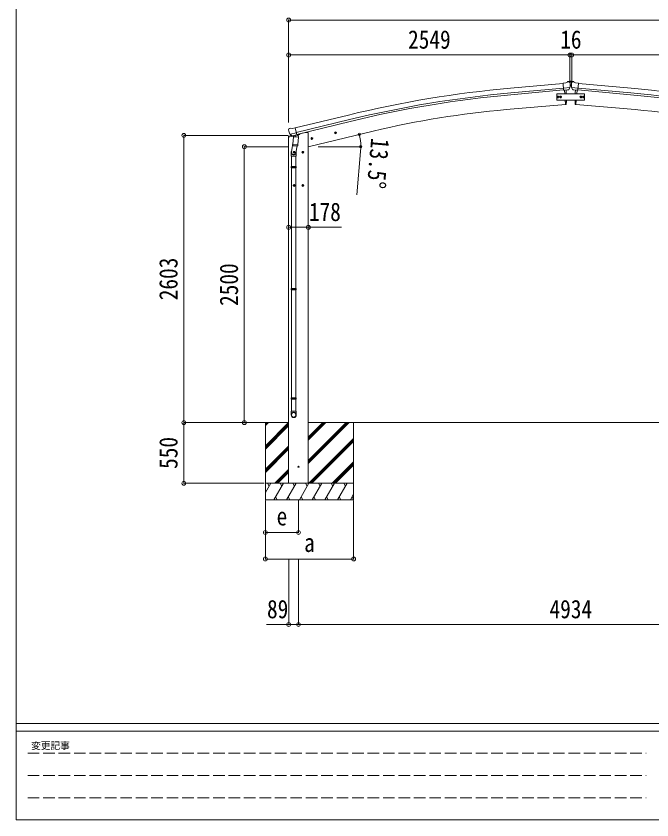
# Model space of a CAD drawing. Units: millimetres at full size, sheet at 1:35. Extents: x -9783 to 9892, y -6828 to 6752.
# Drawn here: x -9783 to -4022, y -6828 to 457 of the extents above; entities that cross this region are included whole.
import ezdxf
from ezdxf.enums import TextEntityAlignment as Align

# ---------------------------------------------------------------- set-up
doc = ezdxf.new("R2010")
doc.units = ezdxf.units.MM
doc.header["$LTSCALE"] = 35
doc.header["$PDMODE"] = 32
doc.header["$PDSIZE"] = 35
doc.linetypes.add('DASHED3', pattern=[4, 3, -1])
for name, color, linetype, lineweight in [('0-0_0', 7, 'Continuous', 9), ('0-1_本体', 4, 'Continuous', 9), ('0-2_部品', 7, 'Continuous', 9), ('0-3_ELV2', 3, 'Continuous', 9), ('0-A_寸法', 6, 'Continuous', 9), ('F-0_240', 7, 'Continuous', 9)]:
    doc.layers.add(name, color=color, linetype=linetype, lineweight=lineweight)
doc.styles.add('ＭＳ ゴシック', font='')
doc.styles.get('ＭＳ ゴシック').set_extended_font_data('MS Gothic')

msp = doc.modelspace()

# ---------------------------------------------------------------- linework, layer by layer
at = {"layer": '0-0_0'}
for p, q in [((-7910.14, -3227.33), (-7313.25, -3227.33)), ((-7524.25, -3254.66), (-7496.87, -3227.28)), ((-7524.25, -3240.52), (-7511.01, -3227.28)), ((-7524.25, -3227.33), (-7524.25, -3927.28)), ((-7524.25, -3438.51), (-7313.25, -3227.51)), ((-7524.25, -3452.65), (-7313.25, -3241.65)), ((-7524.25, -3466.79), (-7313.25, -3255.8)), ((-7135.25, -3598.29), (-6764.24, -3227.28)), ((-7135.25, -3570.01), (-6792.52, -3227.28)), ((-7135.25, -3584.15), (-6778.38, -3227.28)), ((-7135.25, -3386.16), (-6976.37, -3227.28)), ((-7135.25, -3372.02), (-6990.51, -3227.28)), ((-7135.25, -3357.88), (-7004.66, -3227.28)), ((-7135.25, -3227.33), (-4548.8, -3227.33)), ((-6724.25, -3227.28), (-6724.25, -3927.28)), ((-2378.68, -3227.33), (-5265.38, -3227.33)), ((-7130.39, -3777.28), (-6724.25, -3371.14)), ((-7116.25, -3777.28), (-6724.25, -3385.29)), ((-7102.11, -3777.28), (-6724.25, -3399.43)), ((-7524.25, -3650.64), (-7313.25, -3439.64)), ((-7524.25, -3664.78), (-7313.25, -3453.79)), ((-7524.25, -3678.93), (-7313.25, -3467.93)), ((-6918.26, -3777.28), (-6724.25, -3583.28)), ((-6904.12, -3777.28), (-6724.25, -3597.42)), ((-6889.98, -3777.28), (-6724.25, -3611.56)), ((-7438.76, -3777.28), (-7313.25, -3651.77)), ((-7424.62, -3777.28), (-7313.25, -3665.92)), ((-7410.48, -3777.28), (-7313.25, -3680.06)), ((-6724.25, -3777.28), (-7524.25, -3777.28)), ((-7524.25, -3861.11), (-7475.85, -3777.28)), ((-7490.85, -3803.26), (-7505.85, -3777.28)), ((-7446.99, -3927.28), (-7360.38, -3777.28)), ((-7375.39, -3803.27), (-7390.39, -3777.28)), ((-7331.52, -3927.28), (-7244.91, -3777.28)), ((-7135.25, -3777.28), (-7313.25, -3777.28)), ((-7259.91, -3803.26), (-7274.92, -3777.28)), ((-7216.05, -3927.28), (-7129.44, -3777.28)), ((-7144.44, -3803.26), (-7159.45, -3777.28)), ((-7100.58, -3927.28), (-7013.97, -3777.28)), ((-7028.97, -3803.26), (-7043.97, -3777.28)), ((-6985.11, -3927.28), (-6898.5, -3777.28)), ((-6928.5, -3777.28), (-6913.5, -3803.26)), ((-6869.64, -3927.28), (-6783.03, -3777.28)), ((-6798.03, -3803.26), (-6813.03, -3777.28)), ((-7524.25, -3927.28), (-6724.25, -3927.28)), ((-7431.99, -3901.3), (-7416.99, -3927.28)), ((-7316.52, -3901.3), (-7301.52, -3927.28)), ((-7201.05, -3901.3), (-7186.05, -3927.28)), ((-7085.58, -3901.3), (-7070.58, -3927.28)), ((-6970.11, -3901.3), (-6955.11, -3927.28)), ((-6854.64, -3901.3), (-6839.64, -3927.28)), ((-6754.17, -3927.28), (-6724.25, -3875.47)), ((-6739.17, -3901.3), (-6724.25, -3927.13))]:
    msp.add_line(p, q, dxfattribs=at)
msp.add_circle((-7224.25, -3627.28), 5, dxfattribs=at)
at = {"layer": '0-1_本体'}
for p, q in [((-4826.93, -152.92), (-5304.24, -196.2)), ((-4823.17, -195.92), (-5300.35, -239.18)), ((-4821.7, -212.7), (-5298.83, -255.96)), ((-4814.48, -214.91), (-4811.72, -246.46)), ((-4699.98, -214.91), (-4702.75, -246.46)), ((-4692.76, -212.7), (-4215.63, -255.96)), ((-4691.3, -195.92), (-4214.12, -239.18)), ((-4687.54, -152.92), (-4210.22, -196.2)), ((-4803.23, -343.51), (-5341.17, -390.57)), ((-4806.47, -306.46), (-4803.23, -343.51)), ((-4708, -306.46), (-4711.24, -343.51)), ((-4711.24, -343.51), (-4173.29, -390.57)), ((-7253.78, -557.13), (-6770.91, -439.65)), ((-7243.71, -599.1), (-6760.7, -481.59)), ((-7239.78, -615.48), (-6756.72, -497.95)), ((-7313.25, -3777.28), (-7313.25, -640.73)), ((-7211.26, -609.77), (-7159.25, -597.28)), ((-7135.25, -597.28), (-7159.25, -597.28)), ((-6547.09, -586.09), (-7135.25, -727.29)), ((-7135.25, -597.28), (-7135.25, -3777.28))]:
    msp.add_line(p, q, dxfattribs=at)
at = {"layer": '0-1_本体', "color": 6}
msp.add_line((-7135.25, -1457.46), (-7313.25, -1457.46), dxfattribs=at)
at = {"layer": '0-1_本体'}
for centre, radius, start, end in [((-4399.54, -10186.12), 10030.81, 95.17465, 103.67464), ((-5114.92, -10186.12), 10030.81, 76.32536, 84.82535), ((-4399.54, -10186.12), 9987.65, 95.17465, 103.67464), ((-4399.54, -10186.12), 9970.81, 95.17465, 103.67464), ((-5114.92, -10186.12), 9970.81, 76.32536, 84.82535), ((-5114.92, -10186.12), 9987.65, 76.32536, 84.82535), ((-4632.81, -8576.36), 8216.38, 94.94583, 103.47282), ((-4881.66, -8576.36), 8216.38, 76.52718, 85.05417)]:
    msp.add_arc(centre, radius, start, end, dxfattribs=at)
at = {"layer": '0-2_部品'}
for p, q in [((-4800.55, -148.47), (-4788.83, -141.71)), ((-4773.93, -140.12), (-4787.59, -141.32)), ((-4764.79, -145.87), (-4770.27, -141.27)), ((-4749.89, -145.87), (-4744.41, -141.27)), ((-4740.75, -140.12), (-4727.09, -141.31)), ((-4714.13, -148.47), (-4725.85, -141.7)), ((-4800.55, -148.47), (-4827.11, -150.8)), ((-4821.46, -215.46), (-4827.11, -150.8)), ((-4764.25, -190.76), (-4823.17, -195.92)), ((-4811.5, -214.59), (-4821.46, -215.46)), ((-4811.73, -246.31), (-4814.49, -214.84)), ((-4798.61, -235.63), (-4800.12, -213.67)), ((-4777.89, -211.65), (-4785.59, -212.32)), ((-4775.5, -210.25), (-4764.57, -191.31)), ((-4763.73, -147.92), (-4763.61, -149.26)), ((-4750.95, -147.91), (-4751.07, -149.25)), ((-4750.43, -190.76), (-4691.51, -195.91)), ((-4739.18, -210.25), (-4750.11, -191.31)), ((-4736.79, -211.64), (-4729.09, -212.32)), ((-4716.06, -235.63), (-4714.56, -213.67)), ((-4714.13, -148.47), (-4687.57, -150.79)), ((-4703.18, -214.58), (-4693.22, -215.46)), ((-4702.95, -246.31), (-4700.19, -214.83)), ((-4693.22, -215.46), (-4687.57, -150.79)), ((-4798.15, -246.31), (-4798.61, -235.63)), ((-4716.53, -246.31), (-4716.06, -235.63)), ((-4803.43, -341.16), (-4806.48, -306.31)), ((-4803.19, -343.94), (-4803.43, -341.16)), ((-4800.58, -343.55), (-4803.19, -343.94)), ((-4798.04, -340.71), (-4797.2, -315.08)), ((-4797.2, -315.08), (-4797.13, -306.31)), ((-4717.48, -315.08), (-4717.55, -306.31)), ((-4716.64, -340.71), (-4717.48, -315.08)), ((-4714.1, -343.54), (-4711.49, -343.93)), ((-4711.49, -343.93), (-4711.25, -341.16)), ((-4711.25, -341.16), (-4708.2, -306.31)), ((-7315.08, -573.74), (-7314.8, -574.89)), ((-7310.86, -565.16), (-7314.71, -571.46)), ((-7307.76, -562.91), (-7294.58, -559.75)), ((-7280.02, -562.42), (-7293.28, -559.72)), ((-7280.02, -562.42), (-7254.09, -556.2)), ((-7315.82, -641.34), (-7274.12, -631.33)), ((-7315.82, -634.45), (-7315.82, -641.34)), ((-7288.13, -625.44), (-7313.52, -631.53)), ((-7301.02, -614.04), (-7243.52, -600.24)), ((-7284.17, -628.95), (-7300.55, -614.46)), ((-7281.46, -629.52), (-7273.94, -627.72)), ((-7280.71, -629.06), (-7279.18, -628.69)), ((-7279.18, -628.69), (-7242.48, -619.88)), ((-7277.34, -628.92), (-7277.39, -629.66)), ((-7276.64, -630.7), (-7250.82, -637.14)), ((-7269.72, -636.05), (-7274.39, -702.89)), ((-7224.03, -639.24), (-7269.72, -636.05)), ((-7267.94, -632.87), (-7268.17, -636.16)), ((-7248.43, -621.71), (-7249.45, -636.31)), ((-7242.48, -619.88), (-7240.95, -619.51)), ((-7239.39, -617.41), (-7238.45, -617.48)), ((-7238.45, -617.48), (-7225.14, -632.79)), ((-7234.5, -621.82), (-7215.09, -617.16)), ((-7228.71, -706.08), (-7224.03, -639.24)), ((-7225.14, -632.79), (-7225.58, -639.14)), ((-7211.26, -608.53), (-7211.26, -612.3)), ((-7111.68, -654.88), (-7092.23, -650.21)), ((-7107.12, -647.1), (-7109.25, -654.3)), ((-7099.82, -645.35), (-7107.12, -647.1)), ((-7099.62, -662.27), (-7104.29, -642.82)), ((-7094.66, -650.79), (-7099.82, -645.35)), ((-7096.79, -657.99), (-7094.66, -650.79)), ((-6897.75, -603.52), (-6878.3, -598.85)), ((-6893.19, -595.74), (-6895.32, -602.94)), ((-6885.89, -593.99), (-6893.19, -595.74)), ((-6885.69, -610.91), (-6890.36, -591.46)), ((-6880.72, -599.43), (-6885.89, -593.99)), ((-6882.86, -606.63), (-6880.72, -599.43)), ((-7272.66, -678.12), (-7288.58, -774.29)), ((-7275.25, -715.35), (-7274.38, -702.89)), ((-7274.86, -716.71), (-7274.86, -716.71)), ((-7228.71, -706.08), (-7274.39, -702.89)), ((-7273.41, -717.49), (-7231.71, -720.41)), ((-7237.14, -720.03), (-7247.87, -783.61)), ((-7228.72, -706.08), (-7229.61, -718.78)), ((-7290.73, -811.45), (-7290.73, -777.1)), ((-7254.25, -777.52), (-7274.25, -777.52)), ((-7264.25, -770.02), (-7270.75, -773.77)), ((-7270.75, -773.77), (-7270.75, -781.28)), ((-7270.75, -781.28), (-7264.25, -785.03)), ((-7264.25, -787.52), (-7264.25, -767.52)), ((-7257.75, -773.77), (-7264.25, -770.02)), ((-7244.73, -776.8), (-7244.73, -811.45)), ((-7174.25, -777.52), (-7194.25, -777.52)), ((-7184.25, -770.02), (-7190.75, -773.77)), ((-7190.75, -773.77), (-7190.75, -781.28)), ((-7190.75, -781.28), (-7184.25, -785.03)), ((-7184.25, -787.52), (-7184.25, -767.52)), ((-7177.75, -773.77), (-7184.25, -770.02)), ((-7244.73, -811.45), (-7290.73, -811.45)), ((-7288.73, -811.45), (-7288.73, -905.45)), ((-7246.73, -811.45), (-7246.73, -905.45)), ((-7290.73, -907.45), (-7289.73, -905.45)), ((-7244.73, -907.45), (-7290.73, -907.45)), ((-7244.73, -915.45), (-7290.73, -915.45)), ((-7245.73, -905.45), (-7289.73, -905.45)), ((-7245.73, -917.45), (-7289.73, -917.45)), ((-7288.73, -917.45), (-7288.73, -2011.64)), ((-7246.73, -917.45), (-7246.73, -2011.64)), ((-7244.73, -907.45), (-7245.73, -905.45)), ((-7244.73, -915.45), (-7245.73, -917.45)), ((-7244.73, -907.45), (-7244.73, -915.45)), ((-7254.25, -1077.52), (-7274.25, -1077.52)), ((-7264.25, -1070.02), (-7270.75, -1073.77)), ((-7270.75, -1073.77), (-7270.75, -1081.28)), ((-7270.75, -1081.28), (-7264.25, -1085.03)), ((-7264.25, -1087.52), (-7264.25, -1067.52)), ((-7257.75, -1073.77), (-7264.25, -1070.02)), ((-7174.25, -1077.52), (-7194.25, -1077.52)), ((-7184.25, -1070.02), (-7190.75, -1073.77)), ((-7190.75, -1073.77), (-7190.75, -1081.28)), ((-7190.75, -1081.28), (-7184.25, -1085.03)), ((-7184.25, -1087.52), (-7184.25, -1067.52)), ((-7177.75, -1073.77), (-7184.25, -1070.02)), ((-7290.73, -2013.64), (-7289.73, -2011.64)), ((-7244.73, -2013.64), (-7290.73, -2013.64)), ((-7244.73, -2021.64), (-7290.73, -2021.64)), ((-7245.73, -2011.64), (-7289.73, -2011.64)), ((-7245.73, -2023.64), (-7289.73, -2023.64)), ((-7288.73, -2023.64), (-7288.73, -3001.83)), ((-7246.73, -2023.64), (-7246.73, -3001.83)), ((-7244.73, -2013.64), (-7245.73, -2011.64)), ((-7244.73, -2021.64), (-7245.73, -2023.64)), ((-7244.73, -2013.64), (-7244.73, -2021.64)), ((-7290.73, -3003.83), (-7289.73, -3001.83)), ((-7244.73, -3003.83), (-7290.73, -3003.83)), ((-7244.73, -3011.83), (-7290.73, -3011.83)), ((-7245.73, -3001.83), (-7289.73, -3001.83)), ((-7245.73, -3013.83), (-7289.73, -3013.83)), ((-7288.73, -3013.83), (-7288.73, -3123.83)), ((-7246.73, -3013.83), (-7246.73, -3123.83)), ((-7244.73, -3003.83), (-7245.73, -3001.83)), ((-7244.73, -3011.83), (-7245.73, -3013.83)), ((-7244.73, -3003.83), (-7244.73, -3011.83)), ((-7290.73, -3157.97), (-7290.73, -3123.83)), ((-7244.73, -3123.83), (-7290.73, -3123.83)), ((-7244.73, -3157.97), (-7244.73, -3123.83))]:
    msp.add_line(p, q, dxfattribs=at)
for points in [[(-4811.5, -214.59), (-4811.22, -214.66), (-4785.85, -212.44), (-4785.59, -212.32)], [(-4764.18, -190.13), (-4764.47, -191.12), (-4764.57, -191.31)], [(-4750.5, -190.13), (-4750.21, -191.11), (-4750.11, -191.31)], [(-4703.18, -214.58), (-4703.46, -214.65), (-4728.83, -212.43), (-4729.09, -212.32)], [(-7248.66, -621.65), (-7238.94, -619.31), (-7254.09, -556.2)], [(-7301.29, -613.47), (-7300.71, -614.31), (-7300.55, -614.46)], [(-7248.66, -621.65), (-7248.9, -621.8), (-7273.66, -627.74), (-7273.94, -627.72)], [(-7109.25, -654.3), (-7104.09, -659.74), (-7096.79, -657.99)], [(-6895.32, -602.94), (-6890.15, -608.38), (-6882.86, -606.63)], [(-7264.25, -785.03), (-7257.75, -781.28), (-7257.75, -773.77)], [(-7184.25, -785.03), (-7177.75, -781.28), (-7177.75, -773.77)], [(-7290.73, -907.45), (-7290.73, -915.45), (-7289.73, -917.45)], [(-7264.25, -1085.03), (-7257.75, -1081.28), (-7257.75, -1073.77)], [(-7184.25, -1085.03), (-7177.75, -1081.28), (-7177.75, -1073.77)], [(-7290.73, -2013.64), (-7290.73, -2021.64), (-7289.73, -2023.64)], [(-7290.73, -3003.83), (-7290.73, -3011.83), (-7289.73, -3013.83)]]:
    msp.add_lwpolyline(points, dxfattribs=at)
for centre, radius in [((-4849.34, -276.31), 6.5), ((-4665.34, -276.31), 6.5), ((-7101.96, -652.54), 8.5), ((-7101.96, -652.54), 7.7), ((-7101.96, -652.54), 6.5), ((-6888.02, -601.18), 8.5), ((-6888.02, -601.18), 7.7), ((-6888.02, -601.18), 6.5), ((-7264.25, -777.52), 8.5), ((-7264.25, -777.52), 7.7), ((-7264.25, -777.52), 6.5), ((-7184.25, -777.52), 8.5), ((-7184.25, -777.52), 7.7), ((-7184.25, -777.52), 6.5), ((-7264.25, -1077.52), 8.5), ((-7264.25, -1077.52), 7.7), ((-7264.25, -1077.52), 6.5), ((-7184.25, -1077.52), 8.5), ((-7184.25, -1077.52), 7.7), ((-7184.25, -1077.52), 6.5)]:
    msp.add_circle(centre, radius, dxfattribs=at)
at = {"layer": '0-2_部品', "color": 4}
msp.add_circle((-7224.25, -3627.28), 4.5, dxfattribs=at)
at = {"layer": '0-2_部品'}
for centre, radius, start, end in [((-4787.33, -144.31), 3, 95, 120), ((-4773.49, -145.1), 5, 50.00648, 94.99352), ((-4741.19, -145.1), 5, 85.00648, 129.99352), ((-4727.35, -144.3), 3, 60, 85), ((-4965.24, -166.9), 202.4, 353.4085, 5), ((-4549.44, -166.89), 202.4, 175, 186.5915), ((-4801.02, -340.58), 3, 278.50322, 357.46219), ((-4713.66, -340.57), 3, 182.53781, 261.49678), ((-7118, -527.64), 202.4, 193.5, 205.09125), ((-7306.59, -567.77), 5, 103.5, 148.5), ((-7293.88, -562.66), 3, 78.5, 103.5), ((-7312.82, -634.45), 3, 103.5, 180), ((-7280.83, -628.57), 0.5, 248.23754, 283.5), ((-7277.84, -628.89), 0.5, 356, 103.5), ((-7276.4, -629.73), 1, 176, 256), ((-7250.47, -636.17), 1.03, 250.03897, 351.96569), ((-7247.83, -621.79), 0.604, 100.59842, 172.20595), ((-7241.06, -619.03), 0.5, 283.5, 318.76246), ((-7216.26, -612.3), 5, 283.5, 0), ((-7273.31, -715.53), 1.95, 175.04017, 217.47766), ((-7273.27, -715.5), 2, 217.40962, 266), ((-7231.57, -718.41), 2, 266, 349.46843), ((-7260.73, -777.1), 30, 177.45142, 180)]:
    msp.add_arc(centre, radius, start, end, dxfattribs=at)
for centre, major_axis, ratio, start_param, end_param in [((-4759.4, -143.87), (-15.35, 3.44), 0.101033, 5.9751426, 5.9753737), ((-4755.28, -143.87), (15.35, 3.44), 0.101033, 0.3078116, 0.3080427), ((-4778.16, -208.65), (1.62, -2.54), 0.997631, 5.8041905, 5.8929484), ((-4778.23, -208.54), (-3.5, 2.17), 0.650902, 2.1145521, 2.1873627), ((-4778.1, -208.74), (1.62, -2.54), 0.997631, 5.965759, 6.7621801), ((-4766.72, -148.17), (2.71, -1.31), 0.997474, 0.5366567, 1.3225652), ((-4747.96, -148.17), (-2.71, -1.31), 0.997474, 4.9606201, 5.7465286), ((-4736.58, -208.74), (-1.62, -2.54), 0.997631, 5.8041905, 6.6006116), ((-4736.45, -208.54), (3.5, 2.17), 0.650902, 4.0958226, 4.1686332), ((-4736.52, -208.65), (-1.62, -2.54), 0.997631, 0.3902369, 0.4789948), ((-7312.16, -573.02), (-1.57, -2.57), 0.99628, 4.712389, 5.4996506), ((-7282.18, -626.7), (-0.73, -2.92), 0.997631, 5.8041905, 6.6006116), ((-7282.13, -626.47), (2.63, 3.16), 0.650902, 4.0958226, 4.1686332), ((-7282.16, -626.6), (-0.73, -2.92), 0.997631, 0.3902369, 0.4789948), ((-7267.73, -776.8), (23, 0), 0.996195, 2.5560258, 6.5663028), ((-7267.73, -776.8), (21, 0), 0.996195, 2.9349147, 5.9512394), ((-7267.73, -3156.23), (-23, 0), 0.996195, 3.1415927, 6.2831853), ((-7267.73, -3157.97), (-23, 0), 0.996195, 3.1415927, 6.2831853), ((-7267.73, -3157.97), (0, -23.43), 0.981806, 4.712389, 7.8539816)]:
    msp.add_ellipse(centre, major_axis=major_axis, ratio=ratio, start_param=start_param, end_param=end_param, dxfattribs=at)
msp.add_ellipse((-7267.73, -3157.97), major_axis=(21, 0), ratio=0.996195, dxfattribs=at)
at = {"layer": '0-3_ELV2'}
for p, q in [((-4761.34, -133.05), (-4785.48, -135.16)), ((-4761.34, -133.05), (-4753.34, -133.05)), ((-4756.08, -137.77), (-4755.24, -137.77)), ((-4753.34, -133.05), (-4729.2, -135.16)), ((-4725.84, -140.98), (-4729.2, -135.16)), ((-4725.84, -141.66), (-4725.84, -140.98)), ((-4763.09, -174.55), (-4751.7, -174.55)), ((-4756.08, -170.47), (-4755.24, -170.47))]:
    msp.add_line(p, q, dxfattribs=at)
at = {"layer": '0-3_ELV2', "color": 6}
for p, q in [((-7313.1, -5057.43), (-7224.1, -5057.43)), ((-7224.1, -5057.43), (-2290.08, -5057.43))]:
    msp.add_line(p, q, dxfattribs=at)
at = {"layer": '0-3_ELV2'}
for points in [[(-4788.84, -141.56), (-4788.84, -140.98), (-4785.48, -135.16)], [(-4758.6, -136.93), (-4759.44, -136.93), (-4759.44, -137.77), (-4758.6, -137.77)], [(-4756.92, -136.09), (-4756.92, -135.25), (-4757.76, -135.25), (-4757.76, -136.09)], [(-4757.76, -138.61), (-4757.76, -139.45), (-4756.92, -139.45), (-4756.92, -138.61)], [(-4755.24, -137.77), (-4755.24, -136.93), (-4756.08, -136.93)], [(-4758.6, -169.63), (-4759.44, -169.63), (-4759.44, -170.47), (-4758.6, -170.47)], [(-4756.92, -168.79), (-4756.92, -167.95), (-4757.76, -167.95), (-4757.76, -168.79)], [(-4757.76, -171.31), (-4757.76, -172.15), (-4756.92, -172.15), (-4756.92, -171.31)], [(-4755.24, -170.47), (-4755.24, -169.63), (-4756.08, -169.63)]]:
    msp.add_lwpolyline(points, dxfattribs=at)
for points in [[(-4632.34, -306.31), (-4632.34, -246.31), (-4882.34, -246.31), (-4882.34, -306.31)], [(-4880.35, -276.31), (-4876.59, -269.81), (-4869.09, -269.81), (-4865.33, -276.31), (-4869.09, -282.81), (-4876.59, -282.81)], [(-4856.85, -276.31), (-4853.09, -269.81), (-4845.59, -269.81), (-4841.83, -276.31), (-4845.59, -282.81), (-4853.09, -282.81)], [(-4657.83, -276.31), (-4661.59, -269.81), (-4669.09, -269.81), (-4672.85, -276.31), (-4669.09, -282.81), (-4661.59, -282.81)], [(-4634.33, -276.31), (-4638.09, -269.81), (-4645.59, -269.81), (-4649.35, -276.31), (-4645.59, -282.81), (-4638.09, -282.81)]]:
    msp.add_lwpolyline(points, close=True, dxfattribs=at)
for centre, radius in [((-4757.34, -137.35), 3.5), ((-4757.34, -170.05), 3.5), ((-4872.84, -276.31), 8.5), ((-4872.84, -276.31), 7.7), ((-4872.84, -276.31), 6.5), ((-4849.34, -276.31), 8.5), ((-4849.34, -276.31), 7.7), ((-4849.34, -276.31), 6.5), ((-4665.34, -276.31), 8.5), ((-4665.34, -276.31), 7.7), ((-4665.34, -276.31), 6.5), ((-4641.84, -276.31), 8.5), ((-4641.84, -276.31), 7.7), ((-4641.84, -276.31), 6.5)]:
    msp.add_circle(centre, radius, dxfattribs=at)
for centre, start, end in [((-4758.6, -136.09), 270, 0), ((-4758.6, -138.61), 0, 90), ((-4756.08, -136.09), 180, 270), ((-4756.08, -138.61), 90, 180), ((-4758.6, -168.79), 270, 0), ((-4758.6, -171.31), 0, 90), ((-4756.08, -168.79), 180, 270), ((-4756.08, -171.31), 90, 180)]:
    msp.add_arc(centre, 0.84, start, end, dxfattribs=at)
at = {"layer": '0-A_寸法'}
for p, q in [((-7313.25, 421.08), (-7313.25, 104.46)), ((-7313.25, 421.08), (-2199.25, 421.08)), ((-7313.25, 104.46), (-7313.25, 104.46)), ((-7313.25, 104.46), (-4764.25, 104.46)), ((-7313.25, 104.46), (-7313.25, -507.3)), ((-4764.25, 104.46), (-4764.25, -145.3)), ((-4748.25, 104.46), (-4764.25, 104.46)), ((-4748.25, 104.46), (-4748.25, -145.3)), ((-2199.25, 104.46), (-4748.25, 104.46)), ((-8262.83, -624.28), (-7317.74, -624.28)), ((-8262.83, -3227.28), (-8262.83, -624.28)), ((-7714.86, -727.28), (-7317.74, -727.28)), ((-7714.86, -3227.28), (-7714.86, -727.28)), ((-7045.75, -727.28), (-6658.9, -727.28)), ((-6661.75, -769.74), (-6696.11, -1162.24)), ((-7135.25, -1457.46), (-6835.25, -1457.46)), ((-8262.83, -3227.28), (-7534.71, -3227.28)), ((-8262.83, -3777.28), (-8262.83, -3227.28)), ((-8262.83, -3777.28), (-7534.71, -3777.28)), ((-7524.5, -4463.65), (-7524.5, -3934.7)), ((-7524.5, -4223.67), (-7524.5, -3934.7)), ((-7224.25, -4223.67), (-7224.25, -3934.7)), ((-6724.5, -4463.65), (-6724.5, -3934.7)), ((-7224.25, -4223.67), (-7524.5, -4223.67)), ((-7524.5, -4463.65), (-6724.5, -4463.65)), ((-7313.1, -5057.43), (-7313.1, -4463.65)), ((-7224.1, -5057.43), (-7224.1, -4463.65)), ((-7313.1, -5057.43), (-7513.1, -5057.43))]:
    msp.add_line(p, q, dxfattribs=at)
for centre in [(-6673.35, -613.63), (-6659.9, -727.28)]:
    msp.add_circle(centre, 10.62, dxfattribs=at)
for start, end in [(0, 13.5), (354.99678, 0)]:
    msp.add_arc((-7146.75, -727.28), 486.86, start, end, dxfattribs=at)
for p in [(-7313.25, 421.08), (-7313.25, 104.46), (-4764.25, 104.46), (-4748.25, 104.46), (-8262.83, -624.28), (-7714.86, -727.28), (-7313.25, -1457.46), (-7135.25, -1457.46), (-8262.83, -3227.28), (-7714.86, -3227.28), (-8262.83, -3777.28), (-7524.5, -4223.67), (-7224.25, -4223.67), (-7524.5, -4463.65), (-6724.5, -4463.65), (-7313.1, -5057.43), (-7224.1, -5057.43)]:
    msp.add_point(p, dxfattribs=at)
at = {"layer": 'F-0_240', "color": 5}
for p, q in [((-9783.03, 6751.9), (-9783.03, -6828.1)), ((-9783.03, -5953.1), (9396.97, -5953.1)), ((-9783.03, -6023.1), (6285.75, -6023.1)), ((-9783.03, -6828.1), (9396.97, -6828.1))]:
    msp.add_line(p, q, dxfattribs=at)
at = {"layer": 'F-0_240', "color": 4, "linetype": 'DASHED3'}
for p, q in [((-9678.03, -6224.35), (-4074.25, -6224.35)), ((-9678.03, -6425.6), (-4074.25, -6425.6)), ((-9678.03, -6626.85), (-4074.25, -6626.85))]:
    msp.add_line(p, q, dxfattribs=at)

# ---------------------------------------------------------------- texts
at = {"layer": '0-A_寸法', "color": 7, "style": 'ＭＳ ゴシック', "width": 0.85}
for s, p in [('2549', (-6231.25, 111.46)), ('16', (-4852.5, 111.46)), ('178', (-7129.63, -1450.46)), ('e', (-7422.63, -4209.3)), ('a', (-7172.63, -4449.27)), ('89', (-7509.35, -5050.43)), ('4934', (-4949.59, -5050.43))]:
    msp.add_text(s, height=166.8, dxfattribs=at).set_placement(p, align=Align.BOTTOM_LEFT)
for s, rotation, p in [('13.5°', 264.997, (-6614.6, -639.61)), ('2603', 90, (-8269.83, -2118.28)), ('2500', 90, (-7721.86, -2169.78)), ('550', 90, (-8269.83, -3646.66))]:
    msp.add_text(s, height=166.8, rotation=rotation, dxfattribs=at).set_placement(p, align=Align.BOTTOM_LEFT)
at = {"layer": 'F-0_240', "style": 'ＭＳ ゴシック'}
msp.add_text('変更記事', height=64.15, dxfattribs=at).set_placement((-9646.27, -6206.85), align=Align.BOTTOM_LEFT)

doc.saveas('drawing.dxf')
